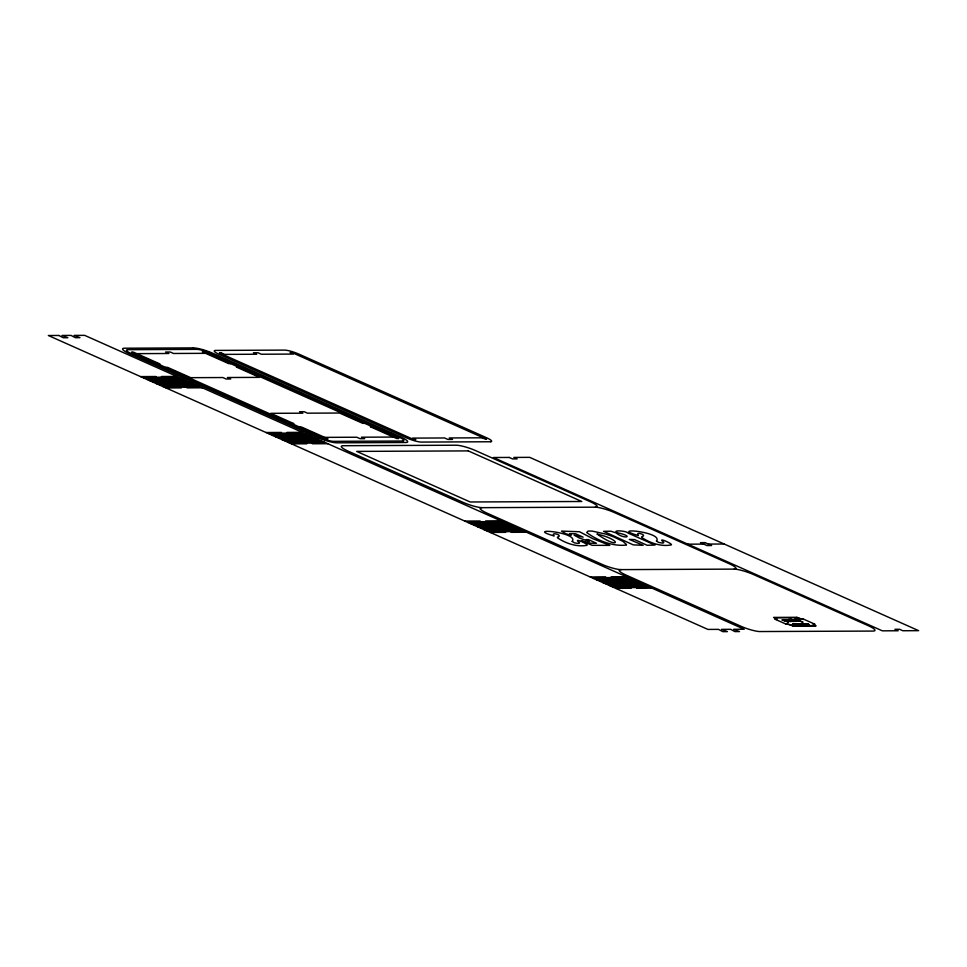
<?xml version="1.0" encoding="UTF-8"?>
<svg xmlns="http://www.w3.org/2000/svg" width="967" height="967" viewBox="0 0 967 967"><rect width="100%" height="100%" fill="white"/><g stroke="black" fill="none" stroke-linecap="round" stroke-linejoin="round"><path stroke-width="1.45" d="M790.547 621.551L785.953 619.823A3.904 0.701 18.7 0 1 786.244 619.811L788.117 620.318M794.016 623.824L796.288 624.742L794.052 624.005M791.187 619.617L796.083 621.479L790.414 619.243A3.493 0.629 18.7 0 1 790.74 619.243L794.173 620.391M595.334 507.167L595.89 507.131A15.001 2.683 18.7 0 0 590.245 501.704L475.595 450.61A15.001 2.683 18.7 0 0 456.738 445.219L343.333 445.714A15.001 2.683 18.7 0 0 347.528 450.876L463.58 502.586A15.001 2.683 18.7 0 0 481.953 507.663L595.334 507.167A15.001 2.683 18.7 0 1 614.42 512.558L729.07 563.652A15.001 2.683 18.7 0 1 734.158 569.116L734.364 569.116A15.001 2.683 18.7 0 1 753.45 574.519L868.112 625.613A15.001 2.683 18.7 0 1 872.983 631.076L759.337 631.548A15.001 2.683 18.7 0 1 742.16 626.797L625.722 574.93A15.001 2.683 18.7 0 1 620.79 569.623L734.158 569.116M788.093 620.222L792.203 621.515L788.443 619.847L786.739 620.161L790.583 621.503M785.966 623.884L786.074 623.884A5.198 0.931 18.7 0 1 792.855 625.758L815.012 625.576A5.198 0.931 18.7 0 1 813.61 623.884L813.706 623.872M481.953 507.663L481.747 507.675A15.001 2.683 18.7 0 0 486.679 512.981L603.118 564.837A15.001 2.683 18.7 0 0 620.294 569.599L621.213 569.623M136.794 353.644L168.887 353.499L165.599 352.036L170.216 352.012L173.504 353.475L205.584 353.33M157.959 363.955L159.93 363.943L133.519 352.181L131.548 352.181L326.024 438.849L327.994 438.837L301.583 427.063L299.613 427.076M230.69 363.628L228.72 363.64L202.308 351.867L204.279 351.867L398.755 438.522L396.784 438.535L370.373 426.761L372.343 426.749M165.647 367.387L167.617 367.375L190.741 377.674L222.833 377.541L226.109 379.004L230.726 378.979L227.438 377.517L259.531 377.372L236.407 367.061L238.378 367.061M140.541 376.598L155.977 376.526M161.416 376.501L176.852 376.441M145.763 377.287L174.809 377.166M143.732 378.012L159.156 377.952M164.608 377.928L180.031 377.855M148.954 378.713L178.001 378.58M146.911 379.439L162.347 379.366M167.787 379.342L183.222 379.269M152.133 380.128L181.18 379.995M150.103 380.853L165.526 380.793M170.978 380.768L186.401 380.696M155.324 381.554L184.371 381.421M153.282 382.279L168.717 382.207M174.157 382.183L189.592 382.11M158.503 382.968L187.55 382.835M156.461 383.694L171.896 383.621M177.348 383.597L192.771 383.536M161.694 384.382L190.741 384.262M159.652 385.108L175.087 385.047M180.527 385.023L195.963 384.951M164.874 385.809L193.92 385.676M162.831 386.534L178.266 386.462M183.718 386.437L199.142 386.365M168.065 387.223L197.099 387.102M166.022 387.948L181.445 387.888M186.897 387.864L202.333 387.791M291.913 423.655L293.883 423.643L270.76 413.332L302.852 413.187L299.565 411.724L304.182 411.712L307.458 413.175L339.55 413.03L362.685 423.328L364.656 423.328M266.022 432.515L281.445 432.442M286.897 432.418L302.333 432.346M271.243 433.204L300.29 433.071M269.201 433.929L284.636 433.857M290.076 433.832L305.512 433.772M274.423 434.618L303.469 434.497M272.392 435.355L287.815 435.283M293.267 435.259L308.691 435.186M277.614 436.044L306.66 435.912M275.571 436.77L291.007 436.697M296.446 436.673L311.882 436.601M280.793 437.459L309.839 437.338M324.707 437.374L356.799 437.229L360.075 438.692L364.692 438.667L361.404 437.205L393.496 437.06M278.762 438.184L294.186 438.124M299.637 438.099L315.061 438.027M283.984 438.885L313.03 438.752M281.941 439.61L297.377 439.538M302.816 439.514L318.252 439.441M287.163 440.299L316.209 440.166M285.132 441.025L300.556 440.952M306.007 440.928L321.431 440.867M290.354 441.726L319.4 441.593M288.311 442.451L303.747 442.378M309.186 442.354L324.622 442.282M293.533 443.14L322.579 443.007M291.502 443.865L306.926 443.793M312.377 443.768L327.801 443.708M464.752 521.068L480.176 520.995M485.627 520.971L501.051 520.899M469.974 521.757L499.02 521.624M467.931 522.482L483.367 522.41M488.806 522.385L504.242 522.325M473.153 523.183L502.199 523.05M471.122 523.909L486.546 523.836M491.998 523.812L507.421 523.739M476.344 524.597L505.39 524.465M474.301 525.323L489.737 525.25M495.177 525.226L510.612 525.166M479.523 526.012L508.569 525.891M477.493 526.737L492.916 526.677M498.368 526.652L513.791 526.58M482.714 527.438L511.761 527.305M480.672 528.163L496.107 528.091M501.547 528.067L516.982 527.994M485.893 528.852L514.94 528.719M483.863 529.578L499.286 529.505M504.738 529.481L520.161 529.42M489.084 530.279L518.131 530.146M487.042 531.004L502.477 530.931M507.917 530.907L523.352 530.835M492.263 531.693L521.31 531.56M490.233 532.418L505.656 532.346M511.108 532.321L526.532 532.261M687.863 544.179L703.71 544.107M708.327 544.083L724.174 544.01M590.233 576.973L605.656 576.912M611.108 576.888L626.531 576.815M595.454 577.674L624.501 577.541M593.412 578.399L608.847 578.326M614.287 578.302L629.722 578.23M598.633 579.088L627.68 578.955M596.591 579.813L612.026 579.753M617.478 579.716L632.902 579.656M601.825 580.514L630.871 580.381M599.782 581.24L615.217 581.167M620.657 581.143L636.093 581.07M605.004 581.929L634.05 581.796M602.961 582.654L618.397 582.581M623.848 582.557L639.272 582.497M608.195 583.343L637.229 583.222M606.152 584.068L621.576 584.008M627.027 583.983L642.463 583.911M611.374 584.769L640.42 584.636M609.331 585.494L624.767 585.422M630.218 585.398L645.642 585.325M614.565 586.183L643.599 586.05M612.522 586.909L627.946 586.848M633.397 586.824L648.833 586.751M617.744 587.61L646.79 587.477M615.701 588.335L631.137 588.262M636.576 588.238L652.012 588.166M794.801 623.836L797.449 624.755L795.623 623.836M797.328 623.945L796.578 623.945M797.727 623.824L799.661 624.767M800.507 623.812L802.634 624.742L801.583 623.993M801.595 623.812C808.352 626.954 797.86 621.684 802.211 624.573M806.829 624.73L804.109 623.812L806.309 624.73M798.198 624.331L797.509 624.331M798.597 624.211L799.504 624.319M804.447 624.307L803.758 624.307M800.483 624.755L798.391 623.824L799.745 623.812M809.294 624.718L807.36 623.788L808.533 624.573L804.411 624.005M803.674 619.4L803.565 619.4A5.198 0.931 18.7 0 1 797.376 617.72L774.881 617.78A5.198 0.931 18.7 0 1 776.15 619.484L776.078 619.484M808.098 624.718L805.33 623.788L806.974 624.73M791.792 621.165L794.294 621.503L788.734 619.291L792.009 621.007M795.805 624.368L796.735 624.416M807.179 624.174L808.932 624.718L807.53 623.933M791.55 620.548C795.225 622.494 788.601 619.279 790.946 620.548M804.798 623.908L806.405 624.622M802.828 623.92L805.584 624.73L804.653 624.742M799.576 623.933L801.425 624.755L799.407 623.933M797.231 623.824L799.334 624.767L798.404 624.767M794.028 620.596L795.116 621.165L791.248 619.678M572.186 541.387L574.374 542.825L577.94 543.43A11.386 2.031 18.7 0 0 579.426 542.584C572.44 537.253 585.784 542.898 587.199 544.917L586.933 545.328C576.9 547.213 565.792 543.43 557.512 537.857L557.463 537.132C564.172 535.319 549.776 531.318 554.127 535.972C522.784 526.979 579.475 532.273 572.186 541.387M628.441 533.24L654.997 545.074L647.092 545.267L634.594 539.61L629.299 539.405L643.128 545.303L633.276 544.88L603.577 531.33L610.89 531.209L616.197 532.938C623.667 539.477 635.633 536.866 617.877 532.865C610.382 529.747 626.592 530.581 628.441 533.24M656.448 541.012L658.636 542.439L662.202 543.055A11.386 2.031 18.7 0 0 663.688 542.209C656.702 536.878 670.046 542.523 671.461 544.542L671.195 544.953C661.162 546.838 650.054 543.055 641.774 537.483L641.725 536.745C648.434 534.944 634.038 530.943 638.389 535.585C607.046 526.604 663.737 531.898 656.448 541.012M798.633 620.512C793.822 620.306 802.368 622.252 798.887 620.584L803.045 622.228L798.633 620.512M798.343 620.258L796.832 620.596L796.312 620.052L798.343 620.439L795.297 619.061L797.787 618.82L798.319 620.198L795.297 619.061L798.319 620.198M570.022 533.603L571.279 535.186L566.13 533.869L561.501 531.113L579.499 531.741L592.964 538.752L609.814 545.376L592.155 545.315L581.397 540.819L590.595 543.2L596.458 543.285L588.492 539.61L586.328 539.61L589.217 541.411L579.68 538.172L574.132 535.174L583.113 537.156L575.558 533.772L570.022 533.603M626.435 544.542L626.314 545.062C612.727 546.609 597.582 540.662 586.715 532.527L588.057 531.064L592.142 531.088L605.233 533.965A19.437 3.481 18.7 0 1 614.178 537.144L622.953 541.375L626.435 544.542M597.207 534.074C619.013 549.993 623.606 540.396 597.207 534.074M798.899 619.17L798.307 619.581L798.899 619.17M794.801 619.738L796.554 620.536L794.801 619.738M787.827 621.769L781.928 619.871L788.552 622.083L787.827 621.769M783.862 619.823L788.794 621.527L783.862 619.823M402.961 441.012L333.301 441.339A10.963 1.958 18.7 0 1 319.872 437.628L130.944 353.438A10.963 1.958 18.7 0 1 127.584 349.679L196.99 349.365A10.963 1.958 18.7 0 1 210.939 353.306L398.851 437.036A10.963 1.958 18.7 0 1 402.961 441.012M490.777 441.75L421.116 442.088A10.963 1.958 18.7 0 1 407.687 438.365L218.76 354.176A10.963 1.958 18.7 0 1 215.399 350.417L284.806 350.102A10.963 1.958 18.7 0 1 298.755 354.055L486.655 437.785A10.963 1.958 18.7 0 1 490.777 441.75M58.927 335.476L48.35 335.513L707.917 629.42L718.481 629.372L722.82 631.644L727.402 631.62L721.539 629.36L730.593 629.312L734.92 631.596L739.501 631.572L733.639 629.299L744.215 629.251L84.661 335.356L74.084 335.404L79.947 337.664L75.353 337.688L71.026 335.416L61.985 335.452L67.847 337.725L63.254 337.749L58.927 335.476M193.388 347.902L124.598 348.205A15.001 2.683 18.7 0 0 129.481 353.68L318.457 437.87A15.001 2.683 18.7 0 0 336.903 442.813L405.693 442.499A15.001 2.683 18.7 0 0 400.822 437.036L212.909 353.306A15.001 2.683 18.7 0 0 193.388 347.902M221.322 352.919L219.352 352.931L413.828 439.586L415.798 439.574L412.522 438.111L444.602 437.966L447.89 439.429L452.508 439.417L449.22 437.954L481.312 437.809L486.558 439.26L292.082 352.604L290.112 352.617L293.4 354.079L261.308 354.224L258.032 352.762L253.414 352.774L256.702 354.236L224.61 354.381L221.322 352.919M468.282 450.9L356.666 451.396L470.18 501.982L581.796 501.486L468.282 450.9M509.234 457.439L493.388 457.512L882.339 630.835L898.186 630.762L894.91 629.299L899.515 629.275L902.803 630.738L918.65 630.665L529.698 457.355L513.852 457.427L517.14 458.89L512.522 458.914L509.234 457.439M705.04 542.62L700.434 542.644L706.998 545.569L711.615 545.545L705.04 542.62M796.917 617.309L773.624 617.417A4.291 0.762 18.7 0 1 774.785 619.098L786.389 624.271A4.279 0.762 18.7 0 1 793.085 626.084L816.124 625.879A4.303 0.774 18.7 0 1 814.963 624.235L803.311 619.037A4.303 0.774 18.7 0 1 797.134 617.417L796.917 617.309M792.795 623.848L795.37 624.779L792.795 623.848M794.149 624.404L793.025 623.993L794.149 624.404M806.877 624.344L805.753 623.933L806.877 624.344"/></g></svg>
